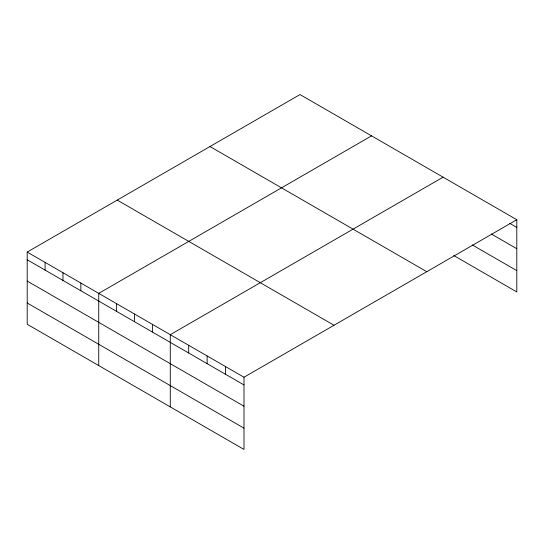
<?xml version="1.0" encoding="UTF-8"?>
<svg xmlns="http://www.w3.org/2000/svg" width="544" height="544" viewBox="0 0 544 544"><rect width="100%" height="100%" fill="white"/><g stroke="black" fill="none" stroke-linecap="round" stroke-linejoin="round"><path stroke-width="0.82" d="M27.2 252.069L243.991 377.23L243.991 449.439L27.2 324.272L27.2 252.069L300.009 94.561L516.8 219.728L516.8 291.931L453.723 255.51M371.552 135.864L98.743 293.372L98.743 365.575M443.095 177.167L170.279 334.676L170.279 406.878M243.991 377.23L516.8 219.728M509.714 223.332L516.8 227.426M491.286 233.981L516.8 248.71M472.151 244.861L516.8 270.64M209.984 146.54L426.775 271.701M117.225 200.097L334.016 325.258M27.2 259.774L243.991 384.934M27.2 281.058L243.991 406.218M27.2 302.988L243.991 428.148M225.563 366.595L225.563 374.292M207.135 355.953L207.135 363.657M188.707 345.318L188.707 353.015M152.395 324.353L152.395 332.051M134.511 314.024L134.511 321.728M116.627 303.702L116.627 311.399M80.852 283.05L80.852 290.748M62.968 272.721L62.968 280.425M45.084 262.398L45.084 270.096"/></g></svg>
